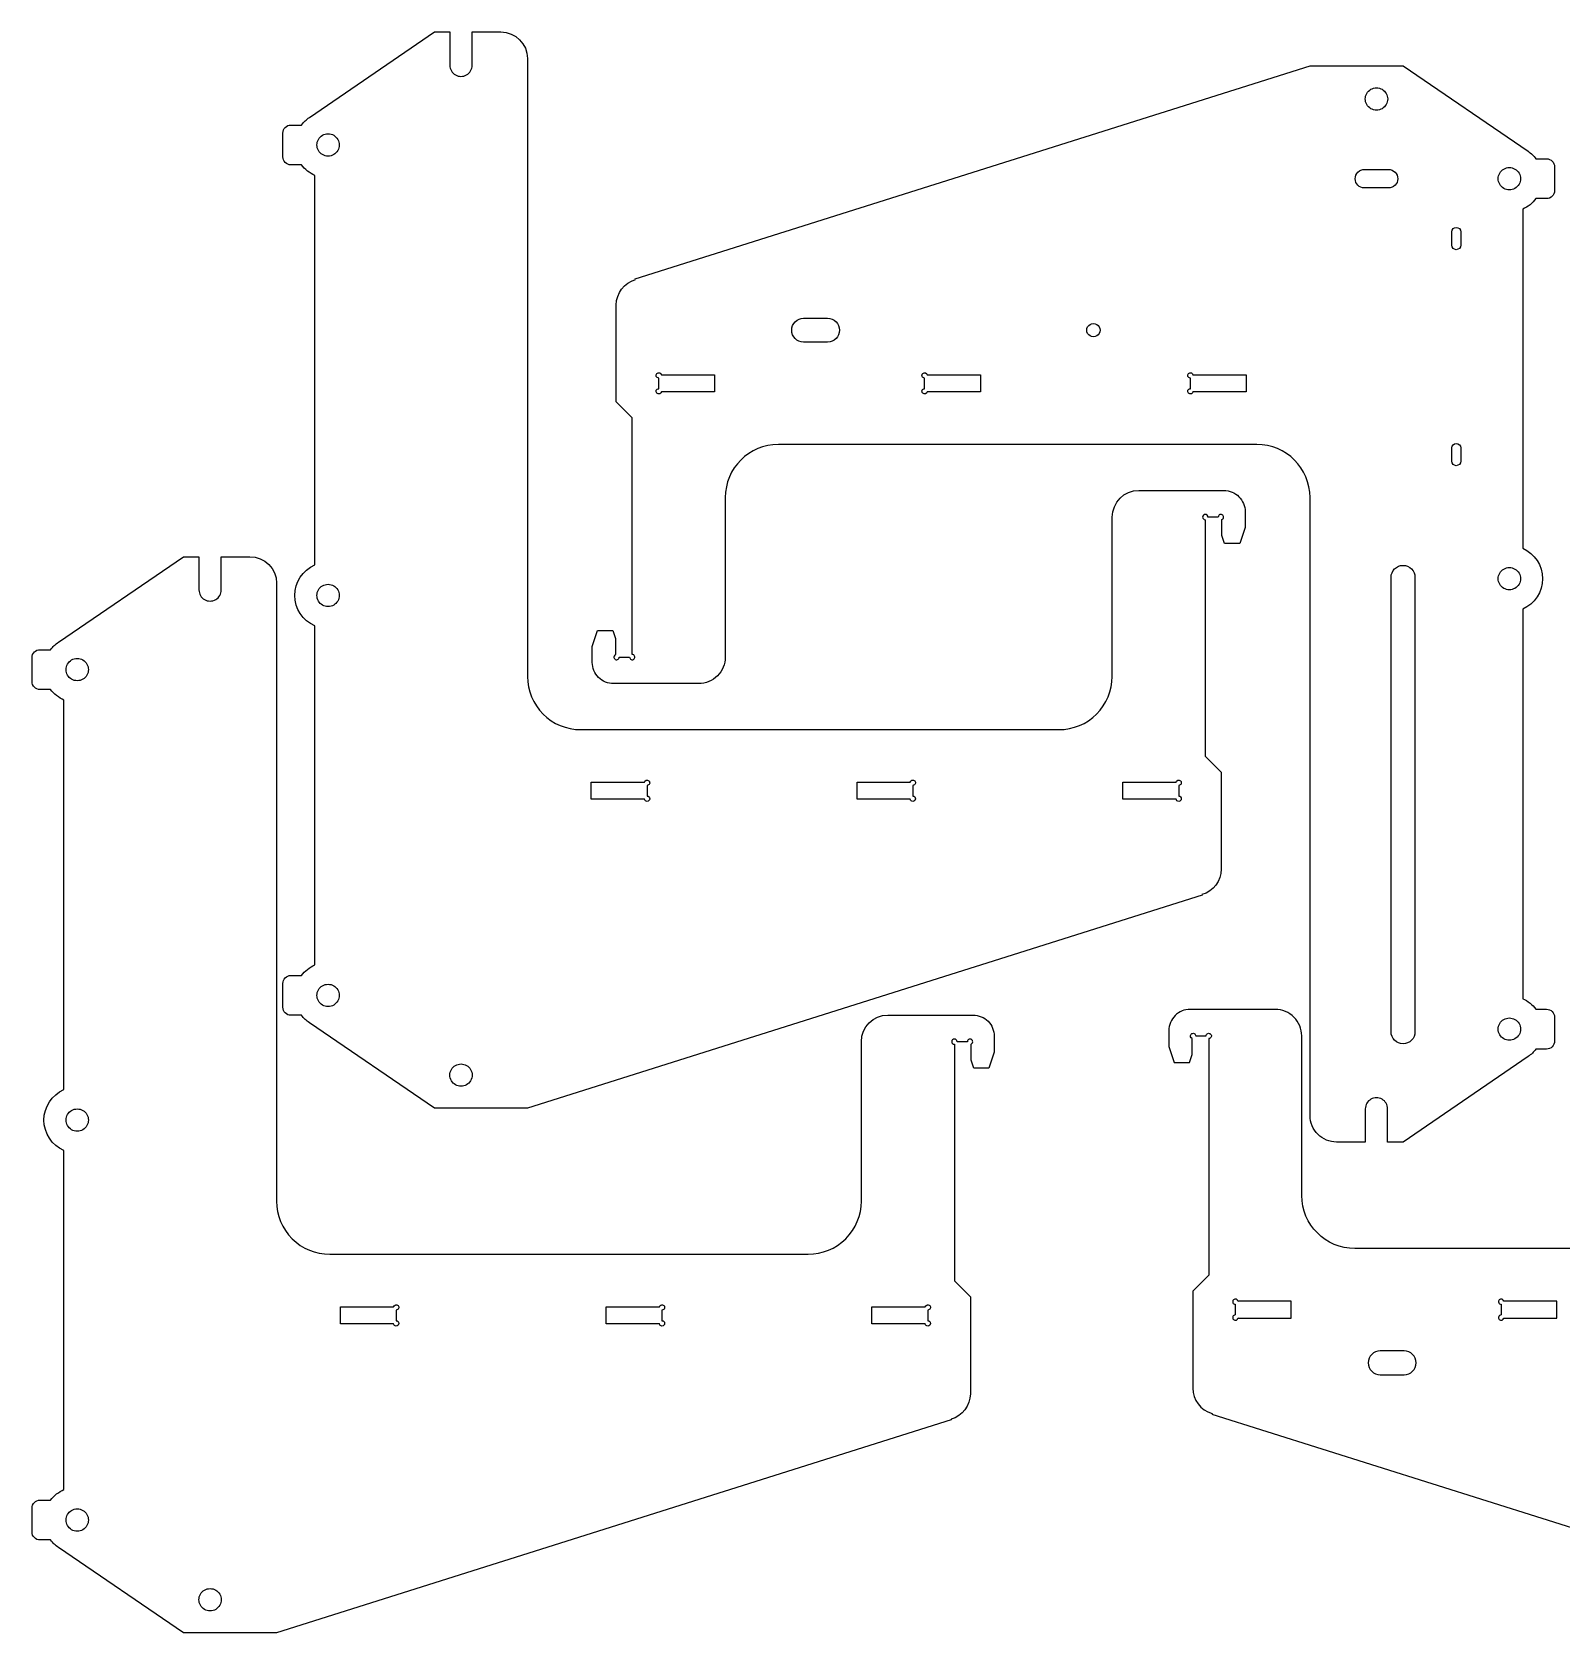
# Model space of a CAD drawing. Extents: x -5.9 to 29.9, y 3 to 26.7.
# Drawn here: x -5.9 to 16.76, y 3.02 to 26.74 of the extents above; entities that cross this region are included whole.
import ezdxf

# ---------------------------------------------------------------- set-up
doc = ezdxf.new("R2010")
doc.units = 0
doc.header["$MEASUREMENT"] = 0
doc.layers.add('CONTINUOUS', color=7, linetype='CONTINUOUS')

msp = doc.modelspace()

# ---------------------------------------------------------------- linework, layer by layer
at = {"layer": 'CONTINUOUS', "color": 1, "linetype": 'CONTINUOUS'}
for p, q in [((-1.79, 25.474), (0.062, 26.741)), ((0.062, 26.741), (0.291, 26.741)), ((0.621, 26.248), (0.621, 26.741)), ((1.44, 26.347), (1.44, 17.193)), ((3.038, 23.082), (13.031, 26.241)), ((13.031, 26.241), (14.409, 26.241)), ((14.409, 26.241), (16.262, 24.974)), ((-2.064, 25.363), (-1.906, 25.363)), ((13.838, 24.705), (14.193, 24.705)), ((16.653, 24.744), (16.653, 24.39)), ((16.181, 24.116), (16.181, 19.093)), ((15.264, 23.78), (15.264, 23.583)), ((3.04, 23.075), (3.038, 23.082)), ((2.756, 21.26), (2.756, 22.696)), ((5.531, 22.5), (5.886, 22.5)), ((3.386, 21.457), (3.386, 21.615)), ((3.424, 21.661), (4.212, 21.661)), ((3.425, 21.654), (3.425, 21.654)), ((4.212, 21.661), (4.212, 21.411)), ((7.323, 21.457), (7.323, 21.615)), ((7.361, 21.661), (8.149, 21.661)), ((8.149, 21.661), (8.149, 21.411)), ((11.26, 21.457), (11.26, 21.615)), ((11.298, 21.661), (12.086, 21.661)), ((11.299, 21.654), (11.299, 21.654)), ((12.086, 21.661), (12.086, 21.411)), ((4.212, 21.411), (3.424, 21.411)), ((3.425, 21.418), (3.425, 21.418)), ((8.149, 21.411), (7.361, 21.411)), ((12.086, 21.411), (11.298, 21.411)), ((11.299, 21.418), (11.299, 21.418)), ((2.992, 21.024), (2.756, 21.26)), ((2.992, 17.52), (2.992, 21.024)), ((4.37, 19.843), (4.37, 17.481)), ((13.031, 10.689), (13.031, 19.843)), ((10.102, 17.193), (10.102, 19.555)), ((11.48, 19.516), (11.48, 16.012)), ((11.672, 19.555), (11.519, 19.555)), ((11.726, 19.282), (11.726, 19.519)), ((12.07, 19.634), (12.07, 19.398)), ((11.766, 19.162), (11.726, 19.282)), ((12.07, 19.398), (11.991, 19.162)), ((11.991, 19.162), (11.766, 19.162)), ((-5.506, 17.701), (-3.654, 18.968)), ((-3.654, 18.968), (-3.425, 18.968)), ((-3.095, 18.476), (-3.095, 18.968)), ((-2.276, 18.574), (-2.276, 9.421)), ((14.232, 11.93), (14.232, 18.662)), ((2.401, 17.638), (2.48, 17.874)), ((2.48, 17.874), (2.706, 17.874)), ((2.706, 17.874), (2.746, 17.754)), ((-5.78, 17.59), (-5.622, 17.59)), ((2.401, 17.402), (2.401, 17.638)), ((2.746, 17.754), (2.746, 17.518)), ((2.799, 17.481), (2.953, 17.481)), ((11.48, 16.012), (11.716, 15.776)), ((11.716, 15.776), (11.716, 14.34)), ((2.385, 15.626), (3.173, 15.626)), ((2.385, 15.375), (2.385, 15.626)), ((3.212, 15.579), (3.212, 15.422)), ((6.322, 15.626), (7.11, 15.626)), ((6.322, 15.375), (6.322, 15.626)), ((7.149, 15.579), (7.149, 15.422)), ((10.259, 15.626), (11.047, 15.626)), ((10.259, 15.375), (10.259, 15.626)), ((11.086, 15.579), (11.086, 15.422)), ((3.173, 15.375), (2.385, 15.375)), ((7.11, 15.375), (6.322, 15.375)), ((11.047, 15.375), (10.259, 15.375)), ((11.433, 13.954), (1.44, 10.796)), ((11.431, 13.962), (11.433, 13.954)), ((-2.182, 12.292), (-2.182, 12.646)), ((-2.064, 12.764), (-1.906, 12.764)), ((8.354, 11.862), (8.354, 11.626)), ((10.941, 11.947), (10.941, 11.711)), ((11.339, 11.868), (11.492, 11.868)), ((12.909, 9.506), (12.909, 11.868)), ((6.386, 9.421), (6.386, 11.783)), ((7.764, 11.744), (7.764, 8.24)), ((7.956, 11.783), (7.803, 11.783)), ((8.01, 11.51), (8.01, 11.746)), ((8.354, 11.626), (8.275, 11.389)), ((10.941, 11.711), (11.02, 11.474)), ((11.285, 11.595), (11.285, 11.831)), ((11.531, 11.829), (11.531, 8.325)), ((8.05, 11.389), (8.01, 11.51)), ((8.275, 11.389), (8.05, 11.389)), ((11.02, 11.474), (11.245, 11.474)), ((11.245, 11.474), (11.285, 11.595)), ((16.262, 11.563), (14.409, 10.296)), ((1.44, 10.796), (0.062, 10.796)), ((13.85, 10.788), (13.85, 10.296)), ((14.409, 10.296), (14.181, 10.296)), ((11.531, 8.325), (11.295, 8.088)), ((7.764, 8.24), (8, 8.004)), ((11.295, 8.088), (11.295, 6.652)), ((-1.331, 7.853), (-0.543, 7.853)), ((-1.331, 7.603), (-1.331, 7.853)), ((2.606, 7.853), (3.394, 7.853)), ((2.606, 7.603), (2.606, 7.853)), ((6.543, 7.853), (7.331, 7.853)), ((6.543, 7.603), (6.543, 7.853)), ((8, 8.004), (8, 6.567)), ((11.925, 7.892), (11.925, 7.734)), ((12.752, 7.938), (11.964, 7.938)), ((11.965, 7.931), (11.965, 7.931)), ((12.752, 7.688), (12.752, 7.938)), ((15.862, 7.892), (15.862, 7.734)), ((16.689, 7.938), (15.901, 7.938)), ((16.689, 7.688), (16.689, 7.938)), ((-0.543, 7.603), (-1.331, 7.603)), ((-0.504, 7.807), (-0.504, 7.649)), ((3.394, 7.603), (2.606, 7.603)), ((3.433, 7.807), (3.433, 7.649)), ((7.331, 7.603), (6.543, 7.603)), ((7.37, 7.807), (7.37, 7.649)), ((11.964, 7.688), (12.752, 7.688)), ((11.965, 7.695), (11.965, 7.695)), ((15.901, 7.688), (16.689, 7.688)), ((14.071, 6.848), (14.425, 6.848)), ((7.717, 6.182), (-2.276, 3.023)), ((7.715, 6.189), (7.717, 6.182)), ((11.58, 6.274), (11.578, 6.267)), ((11.578, 6.267), (21.571, 3.108)), ((-5.78, 4.992), (-5.622, 4.992)), ((-5.898, 4.519), (-5.898, 4.874)), ((-2.276, 3.023), (-3.654, 3.023))]:
    msp.add_line(p, q, dxfattribs=at)
for points in [[(0.291, 26.741), (0.291, 26.741), (0.291, 26.248), (0.291, 26.248)], [(0.621, 26.741), (0.621, 26.741), (1.046, 26.741), (1.046, 26.741)], [(1.046, 26.741), (1.264, 26.741), (1.44, 26.564), (1.44, 26.347)], [(0.291, 26.248), (0.291, 26.189), (0.322, 26.135), (0.373, 26.105)], [(0.373, 26.105), (0.424, 26.076), (0.487, 26.076), (0.539, 26.105)], [(0.539, 26.105), (0.59, 26.135), (0.621, 26.189), (0.621, 26.248)], [(13.872, 25.831), (13.902, 25.882), (13.956, 25.914), (14.016, 25.914)], [(14.016, 25.914), (14.075, 25.914), (14.129, 25.882), (14.159, 25.831)], [(13.872, 25.666), (13.842, 25.717), (13.842, 25.78), (13.872, 25.831)], [(14.016, 25.583), (13.956, 25.583), (13.902, 25.614), (13.872, 25.666)], [(14.159, 25.666), (14.129, 25.614), (14.075, 25.583), (14.016, 25.583)], [(14.159, 25.831), (14.189, 25.78), (14.189, 25.717), (14.159, 25.666)], [(-1.906, 25.363), (-1.874, 25.406), (-1.835, 25.443), (-1.79, 25.474)], [(-2.182, 25.244), (-2.182, 25.276), (-2.169, 25.306), (-2.147, 25.328)], [(-2.182, 24.89), (-2.182, 24.89), (-2.182, 25.244), (-2.182, 25.244)], [(-2.147, 25.328), (-2.125, 25.35), (-2.095, 25.363), (-2.064, 25.363)], [(-1.656, 24.985), (-1.685, 25.036), (-1.685, 25.099), (-1.656, 25.15)], [(-1.656, 25.15), (-1.626, 25.201), (-1.572, 25.233), (-1.513, 25.233)], [(-1.513, 25.233), (-1.453, 25.233), (-1.399, 25.201), (-1.369, 25.15)], [(-1.369, 25.15), (-1.34, 25.099), (-1.34, 25.036), (-1.369, 24.985)], [(-1.513, 24.902), (-1.572, 24.902), (-1.626, 24.933), (-1.656, 24.985)], [(-1.369, 24.985), (-1.399, 24.933), (-1.453, 24.902), (-1.513, 24.902)], [(16.262, 24.974), (16.306, 24.943), (16.345, 24.906), (16.378, 24.863)], [(-2.147, 24.807), (-2.169, 24.829), (-2.182, 24.859), (-2.182, 24.89)], [(-2.064, 24.772), (-2.095, 24.772), (-2.125, 24.784), (-2.147, 24.807)], [(-1.906, 24.772), (-1.906, 24.772), (-2.064, 24.772), (-2.064, 24.772)], [(-1.709, 24.616), (-1.787, 24.65), (-1.855, 24.704), (-1.906, 24.772)], [(13.741, 24.665), (13.767, 24.691), (13.802, 24.705), (13.838, 24.705)], [(14.193, 24.705), (14.269, 24.705), (14.331, 24.643), (14.331, 24.567)], [(15.841, 24.65), (15.87, 24.701), (15.925, 24.733), (15.984, 24.733)], [(15.984, 24.733), (16.043, 24.733), (16.098, 24.701), (16.128, 24.65)], [(16.378, 24.863), (16.378, 24.863), (16.535, 24.863), (16.535, 24.863)], [(16.535, 24.863), (16.567, 24.863), (16.597, 24.85), (16.619, 24.828)], [(16.619, 24.828), (16.641, 24.806), (16.653, 24.776), (16.653, 24.744)], [(-1.709, 18.845), (-1.709, 18.845), (-1.709, 24.616), (-1.709, 24.616)], [(13.701, 24.567), (13.701, 24.604), (13.715, 24.639), (13.741, 24.665)], [(13.838, 24.43), (13.762, 24.43), (13.701, 24.491), (13.701, 24.567)], [(14.193, 24.43), (14.193, 24.43), (13.838, 24.43), (13.838, 24.43)], [(14.331, 24.567), (14.331, 24.491), (14.269, 24.43), (14.193, 24.43)], [(15.841, 24.485), (15.811, 24.536), (15.811, 24.599), (15.841, 24.65)], [(15.984, 24.402), (15.925, 24.402), (15.87, 24.433), (15.841, 24.485)], [(16.128, 24.485), (16.098, 24.433), (16.043, 24.402), (15.984, 24.402)], [(16.128, 24.65), (16.157, 24.599), (16.157, 24.536), (16.128, 24.485)], [(16.378, 24.272), (16.327, 24.204), (16.259, 24.15), (16.181, 24.116)], [(16.535, 24.272), (16.535, 24.272), (16.378, 24.272), (16.378, 24.272)], [(16.619, 24.307), (16.597, 24.284), (16.567, 24.272), (16.535, 24.272)], [(16.653, 24.39), (16.653, 24.359), (16.641, 24.329), (16.619, 24.307)], [(15.13, 23.78), (15.13, 23.817), (15.16, 23.847), (15.197, 23.847)], [(15.13, 23.583), (15.13, 23.583), (15.13, 23.78), (15.13, 23.78)], [(15.197, 23.847), (15.234, 23.847), (15.263, 23.817), (15.264, 23.78)], [(15.197, 23.516), (15.16, 23.516), (15.13, 23.546), (15.13, 23.583)], [(15.264, 23.583), (15.263, 23.546), (15.234, 23.516), (15.197, 23.516)], [(2.756, 22.696), (2.756, 22.872), (2.872, 23.026), (3.04, 23.075)], [(5.354, 22.323), (5.354, 22.37), (5.373, 22.415), (5.406, 22.448)], [(5.531, 22.146), (5.433, 22.146), (5.354, 22.225), (5.354, 22.323)], [(5.406, 22.448), (5.439, 22.482), (5.484, 22.5), (5.531, 22.5)], [(5.886, 22.5), (5.933, 22.5), (5.978, 22.482), (6.011, 22.448)], [(6.063, 22.323), (6.063, 22.225), (5.983, 22.146), (5.886, 22.146)], [(6.011, 22.448), (6.044, 22.415), (6.063, 22.37), (6.063, 22.323)], [(9.737, 22.274), (9.72, 22.304), (9.72, 22.342), (9.737, 22.372)], [(9.737, 22.372), (9.755, 22.403), (9.787, 22.422), (9.823, 22.422)], [(9.823, 22.422), (9.858, 22.422), (9.89, 22.403), (9.908, 22.372)], [(9.908, 22.372), (9.926, 22.342), (9.926, 22.304), (9.908, 22.274)], [(5.886, 22.146), (5.886, 22.146), (5.531, 22.146), (5.531, 22.146)], [(9.823, 22.225), (9.787, 22.225), (9.755, 22.243), (9.737, 22.274)], [(9.908, 22.274), (9.89, 22.243), (9.858, 22.225), (9.823, 22.225)], [(3.349, 21.639), (3.343, 21.654), (3.347, 21.671), (3.358, 21.682)], [(3.386, 21.615), (3.37, 21.615), (3.355, 21.624), (3.349, 21.639)], [(3.358, 21.682), (3.369, 21.693), (3.386, 21.696), (3.401, 21.69)], [(3.401, 21.69), (3.413, 21.685), (3.422, 21.674), (3.424, 21.661)], [(3.425, 21.654), (3.425, 21.654), (3.425, 21.654), (3.425, 21.654)], [(7.286, 21.639), (7.28, 21.654), (7.284, 21.671), (7.295, 21.682)], [(7.323, 21.615), (7.307, 21.615), (7.292, 21.624), (7.286, 21.639)], [(7.295, 21.682), (7.306, 21.693), (7.323, 21.696), (7.338, 21.69)], [(7.338, 21.69), (7.35, 21.685), (7.359, 21.674), (7.361, 21.661)], [(11.223, 21.639), (11.217, 21.654), (11.221, 21.671), (11.232, 21.682)], [(11.26, 21.615), (11.244, 21.615), (11.229, 21.624), (11.223, 21.639)], [(11.232, 21.682), (11.243, 21.693), (11.26, 21.696), (11.275, 21.69)], [(11.275, 21.69), (11.287, 21.685), (11.296, 21.674), (11.298, 21.661)], [(3.358, 21.39), (3.347, 21.401), (3.343, 21.418), (3.349, 21.433)], [(3.349, 21.433), (3.355, 21.447), (3.37, 21.457), (3.386, 21.457)], [(3.401, 21.381), (3.386, 21.375), (3.369, 21.379), (3.358, 21.39)], [(3.424, 21.411), (3.422, 21.398), (3.413, 21.387), (3.401, 21.381)], [(3.425, 21.418), (3.425, 21.418), (3.425, 21.418), (3.425, 21.418)], [(7.295, 21.39), (7.284, 21.401), (7.28, 21.418), (7.286, 21.433)], [(7.286, 21.433), (7.292, 21.447), (7.307, 21.457), (7.323, 21.457)], [(7.338, 21.381), (7.323, 21.375), (7.306, 21.379), (7.295, 21.39)], [(7.361, 21.411), (7.359, 21.398), (7.35, 21.387), (7.338, 21.381)], [(11.232, 21.39), (11.221, 21.401), (11.217, 21.418), (11.223, 21.433)], [(11.223, 21.433), (11.229, 21.447), (11.244, 21.457), (11.26, 21.457)], [(11.275, 21.381), (11.26, 21.375), (11.243, 21.379), (11.232, 21.39)], [(11.298, 21.411), (11.296, 21.398), (11.287, 21.387), (11.275, 21.381)], [(15.13, 20.58), (15.13, 20.617), (15.16, 20.647), (15.197, 20.647)], [(15.197, 20.647), (15.234, 20.647), (15.263, 20.617), (15.264, 20.58)], [(5.157, 20.63), (4.722, 20.63), (4.37, 20.278), (4.37, 19.843)], [(12.244, 20.63), (12.244, 20.63), (5.157, 20.63), (5.157, 20.63)], [(13.031, 19.843), (13.031, 20.278), (12.679, 20.63), (12.244, 20.63)], [(15.13, 20.383), (15.13, 20.383), (15.13, 20.58), (15.13, 20.58)], [(15.264, 20.58), (15.264, 20.58), (15.264, 20.383), (15.264, 20.383)], [(15.197, 20.316), (15.16, 20.316), (15.13, 20.346), (15.13, 20.383)], [(15.264, 20.383), (15.263, 20.346), (15.234, 20.316), (15.197, 20.316)], [(10.102, 19.555), (10.102, 19.773), (10.278, 19.949), (10.495, 19.949)], [(10.495, 19.949), (10.495, 19.949), (11.755, 19.949), (11.755, 19.949)], [(11.755, 19.949), (11.839, 19.949), (11.919, 19.916), (11.978, 19.857)], [(11.978, 19.857), (12.037, 19.798), (12.07, 19.718), (12.07, 19.634)], [(11.48, 19.595), (11.458, 19.595), (11.44, 19.577), (11.44, 19.555)], [(11.44, 19.555), (11.44, 19.534), (11.458, 19.516), (11.48, 19.516)], [(11.519, 19.555), (11.519, 19.577), (11.501, 19.595), (11.48, 19.595)], [(11.697, 19.592), (11.682, 19.586), (11.672, 19.571), (11.672, 19.555)], [(11.74, 19.583), (11.728, 19.595), (11.711, 19.598), (11.697, 19.592)], [(11.726, 19.519), (11.736, 19.522), (11.744, 19.53), (11.748, 19.54)], [(11.748, 19.54), (11.754, 19.555), (11.751, 19.572), (11.74, 19.583)], [(16.181, 19.093), (16.36, 19.015), (16.476, 18.838), (16.476, 18.642)], [(-3.425, 18.968), (-3.425, 18.968), (-3.425, 18.476), (-3.425, 18.476)], [(-3.095, 18.968), (-3.095, 18.968), (-2.67, 18.968), (-2.67, 18.968)], [(-2.67, 18.968), (-2.452, 18.968), (-2.276, 18.792), (-2.276, 18.574)], [(-2.005, 18.394), (-2.005, 18.59), (-1.889, 18.767), (-1.709, 18.845)], [(14.232, 18.662), (14.232, 18.76), (14.311, 18.839), (14.409, 18.839)], [(14.409, 18.839), (14.456, 18.839), (14.501, 18.82), (14.535, 18.787)], [(14.535, 18.787), (14.568, 18.754), (14.586, 18.709), (14.586, 18.662)], [(15.841, 18.725), (15.87, 18.776), (15.925, 18.807), (15.984, 18.807)], [(15.984, 18.807), (16.043, 18.807), (16.098, 18.776), (16.127, 18.725)], [(-1.656, 18.477), (-1.626, 18.528), (-1.572, 18.559), (-1.513, 18.559)], [(-1.513, 18.559), (-1.453, 18.559), (-1.399, 18.528), (-1.369, 18.477)], [(14.586, 18.662), (14.586, 18.662), (14.586, 11.93), (14.586, 11.93)], [(15.841, 18.559), (15.811, 18.611), (15.811, 18.674), (15.841, 18.725)], [(15.984, 18.477), (15.925, 18.477), (15.87, 18.508), (15.841, 18.559)], [(16.127, 18.559), (16.098, 18.508), (16.043, 18.477), (15.984, 18.477)], [(16.127, 18.725), (16.157, 18.674), (16.157, 18.611), (16.127, 18.559)], [(16.476, 18.642), (16.476, 18.446), (16.36, 18.269), (16.181, 18.191)], [(-3.425, 18.476), (-3.425, 18.417), (-3.394, 18.362), (-3.343, 18.333)], [(-3.343, 18.333), (-3.292, 18.303), (-3.229, 18.303), (-3.177, 18.333)], [(-3.177, 18.333), (-3.126, 18.362), (-3.095, 18.417), (-3.095, 18.476)], [(-1.709, 17.943), (-1.889, 18.021), (-2.005, 18.198), (-2.005, 18.394)], [(-1.656, 18.311), (-1.685, 18.363), (-1.685, 18.426), (-1.656, 18.477)], [(-1.513, 18.229), (-1.572, 18.229), (-1.626, 18.26), (-1.656, 18.311)], [(-1.369, 18.311), (-1.399, 18.26), (-1.453, 18.229), (-1.513, 18.229)], [(-1.369, 18.477), (-1.34, 18.426), (-1.34, 18.363), (-1.369, 18.311)], [(16.181, 18.191), (16.181, 18.191), (16.181, 12.42), (16.181, 12.42)], [(-1.709, 12.92), (-1.709, 12.92), (-1.709, 17.943), (-1.709, 17.943)], [(-5.898, 17.472), (-5.898, 17.503), (-5.885, 17.533), (-5.863, 17.556)], [(-5.863, 17.556), (-5.841, 17.578), (-5.811, 17.59), (-5.78, 17.59)], [(-5.622, 17.59), (-5.59, 17.633), (-5.551, 17.671), (-5.506, 17.701)], [(-5.898, 17.118), (-5.898, 17.118), (-5.898, 17.472), (-5.898, 17.472)], [(-5.372, 17.212), (-5.401, 17.263), (-5.401, 17.326), (-5.372, 17.378)], [(-5.372, 17.378), (-5.342, 17.429), (-5.288, 17.46), (-5.229, 17.46)], [(-5.229, 17.46), (-5.169, 17.46), (-5.115, 17.429), (-5.085, 17.378)], [(-5.085, 17.378), (-5.056, 17.326), (-5.056, 17.263), (-5.085, 17.212)], [(2.494, 17.179), (2.435, 17.238), (2.401, 17.318), (2.401, 17.402)], [(2.723, 17.496), (2.717, 17.481), (2.721, 17.464), (2.732, 17.453)], [(2.746, 17.518), (2.736, 17.514), (2.728, 17.506), (2.723, 17.496)], [(2.732, 17.453), (2.743, 17.442), (2.76, 17.438), (2.775, 17.444)], [(2.775, 17.444), (2.789, 17.45), (2.799, 17.465), (2.799, 17.481)], [(2.953, 17.481), (2.953, 17.465), (2.962, 17.45), (2.977, 17.444)], [(2.977, 17.444), (2.992, 17.438), (3.008, 17.442), (3.02, 17.453)], [(3.028, 17.496), (3.022, 17.51), (3.008, 17.52), (2.992, 17.52)], [(3.02, 17.453), (3.031, 17.464), (3.034, 17.481), (3.028, 17.496)], [(4.37, 17.481), (4.37, 17.376), (4.328, 17.276), (4.255, 17.202)], [(-5.863, 17.034), (-5.885, 17.056), (-5.898, 17.086), (-5.898, 17.118)], [(-5.229, 17.13), (-5.288, 17.13), (-5.342, 17.161), (-5.372, 17.212)], [(-5.085, 17.212), (-5.115, 17.161), (-5.169, 17.13), (-5.229, 17.13)], [(1.44, 17.193), (1.44, 16.984), (1.523, 16.784), (1.671, 16.637)], [(2.716, 17.087), (2.633, 17.087), (2.553, 17.12), (2.494, 17.179)], [(3.976, 17.087), (3.976, 17.087), (2.716, 17.087), (2.716, 17.087)], [(4.255, 17.202), (4.181, 17.128), (4.081, 17.087), (3.976, 17.087)], [(9.871, 16.637), (10.019, 16.784), (10.102, 16.984), (10.102, 17.193)], [(-5.78, 17), (-5.811, 17), (-5.841, 17.012), (-5.863, 17.034)], [(-5.622, 17), (-5.622, 17), (-5.78, 17), (-5.78, 17)], [(-5.425, 16.844), (-5.503, 16.878), (-5.571, 16.932), (-5.622, 17)], [(-5.425, 11.073), (-5.425, 11.073), (-5.425, 16.844), (-5.425, 16.844)], [(1.671, 16.637), (1.818, 16.489), (2.019, 16.406), (2.228, 16.406)], [(9.314, 16.406), (9.523, 16.406), (9.723, 16.489), (9.871, 16.637)], [(2.228, 16.406), (2.228, 16.406), (9.314, 16.406), (9.314, 16.406)], [(3.173, 15.626), (3.175, 15.639), (3.184, 15.65), (3.197, 15.655)], [(3.197, 15.655), (3.211, 15.661), (3.228, 15.658), (3.24, 15.646)], [(7.11, 15.626), (7.112, 15.639), (7.121, 15.65), (7.134, 15.655)], [(7.134, 15.655), (7.148, 15.661), (7.165, 15.658), (7.177, 15.646)], [(11.047, 15.626), (11.05, 15.639), (11.058, 15.65), (11.071, 15.655)], [(11.071, 15.655), (11.086, 15.661), (11.102, 15.658), (11.114, 15.646)], [(3.248, 15.603), (3.242, 15.589), (3.228, 15.579), (3.212, 15.579)], [(3.212, 15.422), (3.234, 15.422), (3.251, 15.404), (3.251, 15.382)], [(3.24, 15.646), (3.251, 15.635), (3.254, 15.618), (3.248, 15.603)], [(7.185, 15.603), (7.179, 15.589), (7.165, 15.579), (7.149, 15.579)], [(7.149, 15.422), (7.171, 15.422), (7.188, 15.404), (7.188, 15.382)], [(7.177, 15.646), (7.188, 15.635), (7.191, 15.618), (7.185, 15.603)], [(11.122, 15.603), (11.116, 15.589), (11.102, 15.579), (11.086, 15.579)], [(11.086, 15.422), (11.108, 15.422), (11.125, 15.404), (11.125, 15.382)], [(11.114, 15.646), (11.125, 15.635), (11.128, 15.618), (11.122, 15.603)], [(3.212, 15.343), (3.193, 15.343), (3.176, 15.357), (3.173, 15.375)], [(3.251, 15.382), (3.251, 15.361), (3.234, 15.343), (3.212, 15.343)], [(7.149, 15.343), (7.13, 15.343), (7.113, 15.357), (7.11, 15.375)], [(7.188, 15.382), (7.188, 15.361), (7.171, 15.343), (7.149, 15.343)], [(11.086, 15.343), (11.067, 15.343), (11.05, 15.357), (11.047, 15.375)], [(11.125, 15.382), (11.125, 15.361), (11.108, 15.343), (11.086, 15.343)], [(11.716, 14.34), (11.716, 14.164), (11.6, 14.01), (11.431, 13.962)], [(-1.906, 12.764), (-1.855, 12.832), (-1.787, 12.886), (-1.709, 12.92)], [(-2.182, 12.646), (-2.182, 12.677), (-2.169, 12.707), (-2.147, 12.73)], [(-2.147, 12.73), (-2.125, 12.752), (-2.095, 12.764), (-2.064, 12.764)], [(-1.656, 12.552), (-1.626, 12.603), (-1.572, 12.634), (-1.513, 12.634)], [(-1.513, 12.634), (-1.453, 12.634), (-1.399, 12.603), (-1.369, 12.552)], [(-1.656, 12.386), (-1.685, 12.437), (-1.685, 12.5), (-1.656, 12.552)], [(-1.513, 12.304), (-1.572, 12.304), (-1.626, 12.335), (-1.656, 12.386)], [(-1.369, 12.386), (-1.399, 12.335), (-1.453, 12.304), (-1.513, 12.304)], [(-1.369, 12.552), (-1.34, 12.5), (-1.34, 12.437), (-1.369, 12.386)], [(16.181, 12.42), (16.259, 12.386), (16.327, 12.332), (16.378, 12.264)], [(-2.147, 12.208), (-2.169, 12.23), (-2.182, 12.26), (-2.182, 12.292)], [(-2.064, 12.174), (-2.095, 12.174), (-2.125, 12.186), (-2.147, 12.208)], [(-1.906, 12.174), (-1.906, 12.174), (-2.064, 12.174), (-2.064, 12.174)], [(-1.79, 12.063), (-1.835, 12.093), (-1.874, 12.131), (-1.906, 12.174)], [(6.386, 11.783), (6.386, 12.001), (6.562, 12.177), (6.779, 12.177)], [(6.779, 12.177), (6.779, 12.177), (8.039, 12.177), (8.039, 12.177)], [(8.039, 12.177), (8.123, 12.177), (8.203, 12.144), (8.262, 12.085)], [(11.033, 12.169), (10.974, 12.11), (10.941, 12.03), (10.941, 11.947)], [(11.256, 12.262), (11.172, 12.262), (11.092, 12.228), (11.033, 12.169)], [(12.516, 12.262), (12.516, 12.262), (11.256, 12.262), (11.256, 12.262)], [(12.794, 12.146), (12.72, 12.22), (12.62, 12.262), (12.516, 12.262)], [(12.909, 11.868), (12.909, 11.972), (12.868, 12.073), (12.794, 12.146)], [(15.841, 12.052), (15.87, 12.103), (15.925, 12.134), (15.984, 12.134)], [(15.984, 12.134), (16.043, 12.134), (16.098, 12.103), (16.127, 12.052)], [(16.378, 12.264), (16.378, 12.264), (16.535, 12.264), (16.535, 12.264)], [(16.535, 12.264), (16.567, 12.264), (16.597, 12.252), (16.619, 12.23)], [(16.619, 12.23), (16.641, 12.207), (16.653, 12.177), (16.653, 12.146)], [(16.653, 12.146), (16.653, 12.146), (16.653, 11.792), (16.653, 11.792)], [(0.062, 10.796), (0.062, 10.796), (-1.79, 12.063), (-1.79, 12.063)], [(8.262, 12.085), (8.321, 12.026), (8.354, 11.945), (8.354, 11.862)], [(11.263, 11.853), (11.257, 11.868), (11.26, 11.885), (11.271, 11.896)], [(11.271, 11.896), (11.283, 11.907), (11.3, 11.91), (11.314, 11.904)], [(11.314, 11.904), (11.329, 11.898), (11.339, 11.884), (11.339, 11.868)], [(11.492, 11.868), (11.492, 11.884), (11.502, 11.898), (11.516, 11.904)], [(11.516, 11.904), (11.531, 11.91), (11.548, 11.907), (11.559, 11.896)], [(11.559, 11.896), (11.571, 11.885), (11.574, 11.868), (11.568, 11.853)], [(14.409, 11.752), (14.311, 11.752), (14.232, 11.832), (14.232, 11.93)], [(14.586, 11.93), (14.586, 11.883), (14.568, 11.837), (14.535, 11.804)], [(15.841, 11.886), (15.811, 11.937), (15.811, 12), (15.841, 12.052)], [(15.984, 11.804), (15.925, 11.804), (15.87, 11.835), (15.841, 11.886)], [(16.127, 11.886), (16.098, 11.835), (16.043, 11.804), (15.984, 11.804)], [(16.127, 12.052), (16.157, 12), (16.157, 11.937), (16.127, 11.886)], [(7.764, 11.822), (7.742, 11.822), (7.724, 11.805), (7.724, 11.783)], [(7.724, 11.783), (7.724, 11.761), (7.742, 11.744), (7.764, 11.744)], [(7.803, 11.783), (7.803, 11.805), (7.785, 11.822), (7.764, 11.822)], [(7.981, 11.819), (7.966, 11.813), (7.956, 11.799), (7.956, 11.783)], [(8.024, 11.811), (8.012, 11.822), (7.995, 11.826), (7.981, 11.819)], [(8.01, 11.746), (8.02, 11.75), (8.028, 11.758), (8.032, 11.768)], [(8.032, 11.768), (8.038, 11.783), (8.035, 11.8), (8.024, 11.811)], [(11.285, 11.831), (11.275, 11.835), (11.267, 11.843), (11.263, 11.853)], [(11.568, 11.853), (11.562, 11.838), (11.547, 11.829), (11.531, 11.829)], [(14.535, 11.804), (14.501, 11.771), (14.456, 11.752), (14.409, 11.752)], [(16.378, 11.674), (16.345, 11.631), (16.306, 11.593), (16.262, 11.563)], [(16.535, 11.674), (16.535, 11.674), (16.378, 11.674), (16.378, 11.674)], [(16.619, 11.708), (16.597, 11.686), (16.567, 11.674), (16.535, 11.674)], [(16.653, 11.792), (16.653, 11.76), (16.641, 11.73), (16.619, 11.708)], [(0.313, 11.37), (0.342, 11.422), (0.397, 11.453), (0.456, 11.453)], [(0.456, 11.453), (0.515, 11.453), (0.57, 11.422), (0.599, 11.37)], [(0.313, 11.205), (0.283, 11.256), (0.283, 11.319), (0.313, 11.37)], [(0.456, 11.122), (0.397, 11.122), (0.342, 11.154), (0.313, 11.205)], [(0.599, 11.205), (0.57, 11.154), (0.515, 11.122), (0.456, 11.122)], [(0.599, 11.37), (0.629, 11.319), (0.629, 11.256), (0.599, 11.205)], [(-5.721, 10.622), (-5.721, 10.817), (-5.605, 10.994), (-5.425, 11.073)], [(13.933, 10.931), (13.882, 10.901), (13.85, 10.847), (13.85, 10.788)], [(14.098, 10.931), (14.047, 10.961), (13.984, 10.961), (13.933, 10.931)], [(14.181, 10.788), (14.181, 10.847), (14.149, 10.901), (14.098, 10.931)], [(-5.372, 10.539), (-5.401, 10.59), (-5.401, 10.653), (-5.372, 10.704)], [(-5.372, 10.704), (-5.342, 10.756), (-5.288, 10.787), (-5.229, 10.787)], [(-5.229, 10.787), (-5.169, 10.787), (-5.115, 10.756), (-5.085, 10.704)], [(-5.085, 10.704), (-5.056, 10.653), (-5.056, 10.59), (-5.085, 10.539)], [(13.147, 10.411), (13.073, 10.485), (13.031, 10.585), (13.031, 10.689)], [(14.181, 10.296), (14.181, 10.296), (14.181, 10.788), (14.181, 10.788)], [(-5.425, 10.171), (-5.605, 10.249), (-5.721, 10.426), (-5.721, 10.622)], [(-5.229, 10.456), (-5.288, 10.456), (-5.342, 10.488), (-5.372, 10.539)], [(-5.085, 10.539), (-5.115, 10.488), (-5.169, 10.456), (-5.229, 10.456)], [(13.425, 10.296), (13.321, 10.296), (13.22, 10.337), (13.147, 10.411)], [(13.85, 10.296), (13.85, 10.296), (13.425, 10.296), (13.425, 10.296)], [(-5.425, 5.148), (-5.425, 5.148), (-5.425, 10.171), (-5.425, 10.171)], [(13.697, 8.718), (13.262, 8.718), (12.909, 9.071), (12.909, 9.506)], [(-2.276, 9.421), (-2.276, 9.212), (-2.193, 9.012), (-2.045, 8.864)], [(6.155, 8.864), (6.303, 9.012), (6.386, 9.212), (6.386, 9.421)], [(-2.045, 8.864), (-1.898, 8.716), (-1.697, 8.634), (-1.488, 8.634)], [(5.598, 8.634), (5.807, 8.634), (6.007, 8.716), (6.155, 8.864)], [(-1.488, 8.634), (-1.488, 8.634), (5.598, 8.634), (5.598, 8.634)], [(20.783, 8.718), (20.783, 8.718), (13.697, 8.718), (13.697, 8.718)], [(-0.543, 7.853), (-0.541, 7.866), (-0.532, 7.877), (-0.519, 7.882)], [(-0.519, 7.882), (-0.505, 7.889), (-0.488, 7.885), (-0.476, 7.874)], [(-0.468, 7.831), (-0.474, 7.816), (-0.488, 7.807), (-0.504, 7.807)], [(-0.476, 7.874), (-0.465, 7.863), (-0.462, 7.846), (-0.468, 7.831)], [(3.394, 7.853), (3.396, 7.866), (3.405, 7.877), (3.418, 7.882)], [(3.418, 7.882), (3.432, 7.889), (3.449, 7.885), (3.461, 7.874)], [(3.469, 7.831), (3.463, 7.816), (3.449, 7.807), (3.433, 7.807)], [(3.461, 7.874), (3.472, 7.863), (3.475, 7.846), (3.469, 7.831)], [(7.331, 7.853), (7.334, 7.866), (7.342, 7.877), (7.355, 7.882)], [(7.355, 7.882), (7.37, 7.889), (7.386, 7.885), (7.398, 7.874)], [(7.406, 7.831), (7.4, 7.816), (7.386, 7.807), (7.37, 7.807)], [(7.398, 7.874), (7.409, 7.863), (7.412, 7.846), (7.406, 7.831)], [(11.897, 7.959), (11.886, 7.948), (11.883, 7.931), (11.889, 7.916)], [(11.889, 7.916), (11.895, 7.901), (11.909, 7.892), (11.925, 7.892)], [(11.94, 7.967), (11.926, 7.973), (11.909, 7.97), (11.897, 7.959)], [(11.964, 7.938), (11.962, 7.951), (11.953, 7.962), (11.94, 7.967)], [(11.965, 7.931), (11.965, 7.931), (11.965, 7.931), (11.965, 7.931)], [(15.834, 7.959), (15.823, 7.948), (15.82, 7.931), (15.826, 7.916)], [(15.826, 7.916), (15.832, 7.901), (15.846, 7.892), (15.862, 7.892)], [(15.877, 7.967), (15.863, 7.973), (15.846, 7.97), (15.834, 7.959)], [(15.901, 7.938), (15.899, 7.951), (15.89, 7.962), (15.877, 7.967)], [(-0.504, 7.571), (-0.523, 7.571), (-0.54, 7.584), (-0.543, 7.603)], [(-0.504, 7.649), (-0.482, 7.649), (-0.465, 7.632), (-0.465, 7.61)], [(-0.465, 7.61), (-0.465, 7.588), (-0.482, 7.571), (-0.504, 7.571)], [(3.433, 7.571), (3.414, 7.571), (3.397, 7.584), (3.394, 7.603)], [(3.433, 7.649), (3.455, 7.649), (3.472, 7.632), (3.472, 7.61)], [(3.472, 7.61), (3.472, 7.588), (3.455, 7.571), (3.433, 7.571)], [(7.37, 7.571), (7.351, 7.571), (7.334, 7.584), (7.331, 7.603)], [(7.37, 7.649), (7.392, 7.649), (7.409, 7.632), (7.409, 7.61)], [(7.409, 7.61), (7.409, 7.588), (7.392, 7.571), (7.37, 7.571)], [(11.889, 7.71), (11.883, 7.695), (11.886, 7.678), (11.897, 7.667)], [(11.925, 7.734), (11.909, 7.734), (11.895, 7.725), (11.889, 7.71)], [(11.897, 7.667), (11.909, 7.656), (11.926, 7.652), (11.94, 7.658)], [(11.94, 7.658), (11.953, 7.664), (11.962, 7.675), (11.964, 7.688)], [(11.965, 7.695), (11.965, 7.695), (11.965, 7.695), (11.965, 7.695)], [(15.826, 7.71), (15.82, 7.695), (15.823, 7.678), (15.834, 7.667)], [(15.862, 7.734), (15.846, 7.734), (15.832, 7.725), (15.826, 7.71)], [(15.834, 7.667), (15.846, 7.656), (15.863, 7.652), (15.877, 7.658)], [(15.877, 7.658), (15.89, 7.664), (15.899, 7.675), (15.901, 7.688)], [(14.071, 7.203), (13.973, 7.203), (13.894, 7.123), (13.894, 7.025)], [(14.425, 7.203), (14.425, 7.203), (14.071, 7.203), (14.071, 7.203)], [(14.602, 7.025), (14.602, 7.123), (14.523, 7.203), (14.425, 7.203)], [(13.894, 7.025), (13.894, 6.978), (13.912, 6.933), (13.946, 6.9)], [(13.946, 6.9), (13.979, 6.867), (14.024, 6.848), (14.071, 6.848)], [(14.425, 6.848), (14.472, 6.848), (14.517, 6.867), (14.55, 6.9)], [(14.55, 6.9), (14.584, 6.933), (14.602, 6.978), (14.602, 7.025)], [(11.295, 6.652), (11.295, 6.477), (11.411, 6.323), (11.58, 6.274)], [(8, 6.567), (8, 6.392), (7.884, 6.238), (7.715, 6.189)], [(-5.863, 4.957), (-5.841, 4.979), (-5.811, 4.992), (-5.78, 4.992)], [(-5.622, 4.992), (-5.571, 5.06), (-5.503, 5.114), (-5.425, 5.148)], [(-5.898, 4.874), (-5.898, 4.905), (-5.885, 4.935), (-5.863, 4.957)], [(-5.372, 4.614), (-5.401, 4.665), (-5.401, 4.728), (-5.372, 4.779)], [(-5.372, 4.779), (-5.342, 4.83), (-5.288, 4.862), (-5.229, 4.862)], [(-5.229, 4.862), (-5.169, 4.862), (-5.115, 4.83), (-5.085, 4.779)], [(-5.085, 4.779), (-5.056, 4.728), (-5.056, 4.665), (-5.085, 4.614)], [(-5.863, 4.436), (-5.885, 4.458), (-5.898, 4.488), (-5.898, 4.519)], [(-5.229, 4.531), (-5.288, 4.531), (-5.342, 4.563), (-5.372, 4.614)], [(-5.085, 4.614), (-5.115, 4.563), (-5.169, 4.531), (-5.229, 4.531)], [(-5.78, 4.401), (-5.811, 4.401), (-5.841, 4.414), (-5.863, 4.436)], [(-5.622, 4.401), (-5.622, 4.401), (-5.78, 4.401), (-5.78, 4.401)], [(-5.506, 4.29), (-5.551, 4.321), (-5.59, 4.358), (-5.622, 4.401)], [(-3.654, 3.023), (-3.654, 3.023), (-5.506, 4.29), (-5.506, 4.29)], [(-3.403, 3.433), (-3.433, 3.484), (-3.433, 3.547), (-3.403, 3.598)], [(-3.403, 3.598), (-3.374, 3.649), (-3.319, 3.681), (-3.26, 3.681)], [(-3.26, 3.681), (-3.201, 3.681), (-3.146, 3.649), (-3.117, 3.598)], [(-3.117, 3.598), (-3.087, 3.547), (-3.087, 3.484), (-3.117, 3.433)], [(-3.26, 3.35), (-3.319, 3.35), (-3.374, 3.382), (-3.403, 3.433)], [(-3.117, 3.433), (-3.146, 3.382), (-3.201, 3.35), (-3.26, 3.35)]]:
    msp.add_open_spline(points, degree=3, dxfattribs=at)

doc.saveas('drawing.dxf')
